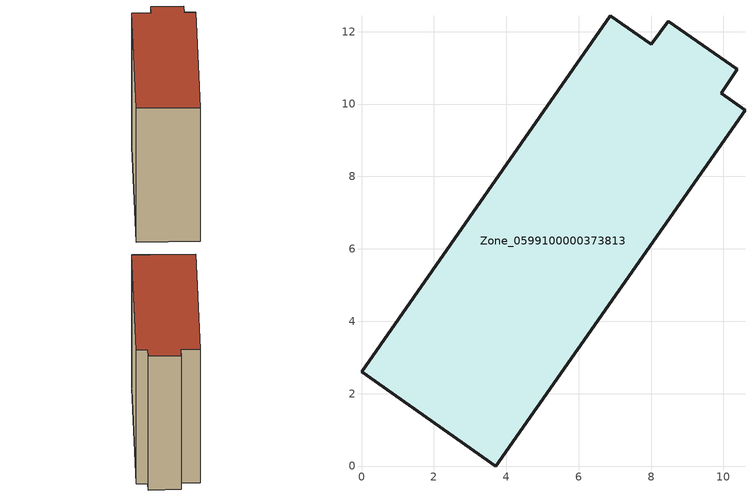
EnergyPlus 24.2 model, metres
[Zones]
Zone_0599100000373813
 floor ground (C_G): 8.01,11.65 8.47,12.29 10.38,10.96 9.93,10.3 10.59,9.84 3.71,0 0,2.6 6.88,12.44 z3.29
 wall outside (C_F): 3.71,0 10.59,9.84 9.93,10.3 10.38,10.96 8.47,12.29 8.01,11.65 6.88,12.44 0,2.6 3.71,0 z3.29:14.74
 roof outside (C_R): 8.47,12.29 8.01,11.65 6.88,12.44 0,2.6 3.71,0 10.59,9.84 9.93,10.3 10.38,10.96 z14.74
[BUILDING]
Pand.0599100000373813: North Axis=0; Terrain=City; Loads Convergence Tolerance Value=0.04; Temperature Convergence Tolerance Value=0.4; Solar Distribution=FullExterior; Maximum Number of Warmup Days=25; Minimum Number of Warmup Days=1
[Site:Location]
Rotterdam.The.Hague.AP_ZH_NLD Design_Conditions: Latitude=51.96; Longitude=4.45; Time Zone=1; Elevation=-4.5
[SITE:GROUNDTEMPERATURE:BUILDINGSURFACE]
18, 18, 18, 18, 18, 18, 18, 18, 18, 18, 18, 18
[MATERIAL] Thermal Absorptance=0.9; Solar Absorptance=0.7; Visible Absorptance=0.7
Name | Roughness | Thickness | Conductivity | Density | Specific Heat
G.TI.1992-2005 | MediumSmooth | 0.15 | 0.06 | 540 | 1210
F.TI.1992-2005 | Rough | 0.3 | 0.12 | 1920 | 840
R.TI.1992-2005 | MediumRough | 0.2 | 0.08 | 1500 | 1000
[CONSTRUCTION]
C_G: G.TI.1992-2005
C_F: F.TI.1992-2005
C_R: R.TI.1992-2005
[ZONE]
Zone_0599100000373813: Type=1; Multiplier=1; Ceiling Height=Autocalculate; Volume=Autocalculate; Floor Area=autocalculate; Part of Total Floor Area=Yes
[ZONEINFILTRATION:DESIGNFLOWRATE]
Infil_Zone_0599100000373813: Zone or ZoneList or Space or SpaceList=Zone_0599100000373813; Schedule=AlwaysOn; Design Flow Rate Calculation Method=Flow/Area; Flow Rate per Floor Area=0.0015; Constant Term Coefficient=1; Temperature Term Coefficient=0; Velocity Term Coefficient=0; Velocity Squared Term Coefficient=0
[HVACTEMPLATE:ZONE:IDEALLOADSAIRSYSTEM]
Zone_0599100000373813: Maximum Heating Supply Air Temperature=50; Minimum Cooling Supply Air Temperature=13; Maximum Heating Supply Air Humidity Ratio=0.0156; Minimum Cooling Supply Air Humidity Ratio=0.0077; Heating Limit=NoLimit; Cooling Limit=NoLimit; Dehumidification Control Type=ConstantSensibleHeatRatio; Cooling Sensible Heat Ratio=0.7; Dehumidification Setpoint=60; Humidification Control Type=None; Humidification Setpoint=30; Outdoor Air Method=None; Outdoor Air Flow Rate per Person=0.00944; Outdoor Air Flow Rate per Zone Floor Area=0; Outdoor Air Flow Rate per Zone=0; Demand Controlled Ventilation Type=None; Outdoor Air Economizer Type=NoEconomizer; Heat Recovery Type=None; Sensible Heat Recovery Effectiveness=0.7; Latent Heat Recovery Effectiveness=0.65
[ZONECONTROL:THERMOSTAT]
ThermostatControl_Zone_0599100000373813: Zone or ZoneList=Zone_0599100000373813; Control Type Schedule=DualSetpointControlType; Control 1=Thermostat_Zone_0599100000373813; Temperature Difference Between Cutout And Setpoint=0
[THERMOSTATSETPOINT:DUALSETPOINT]
Thermostat_Zone_0599100000373813: Heating Setpoint Temperature Schedule=HeatingSetpoint_Zone_0599100000373813; Cooling Setpoint Temperature Schedule=CoolingSetpoint_Zone_0599100000373813
[SCHEDULE:COMPACT]
HeatingSetpoint_Zone_0599100000373813: Through: 12/31, For: AllDays, Until: 24:00, 21
CoolingSetpoint_Zone_0599100000373813: Through: 12/31, For: AllDays, Until: 24:00, 24
DualSetpointControlType: Through: 12/31, For: AllDays, Until: 24:00, 4
AlwaysOn: Through: 12/31, For: AllDays, Until: 24:00, 1
